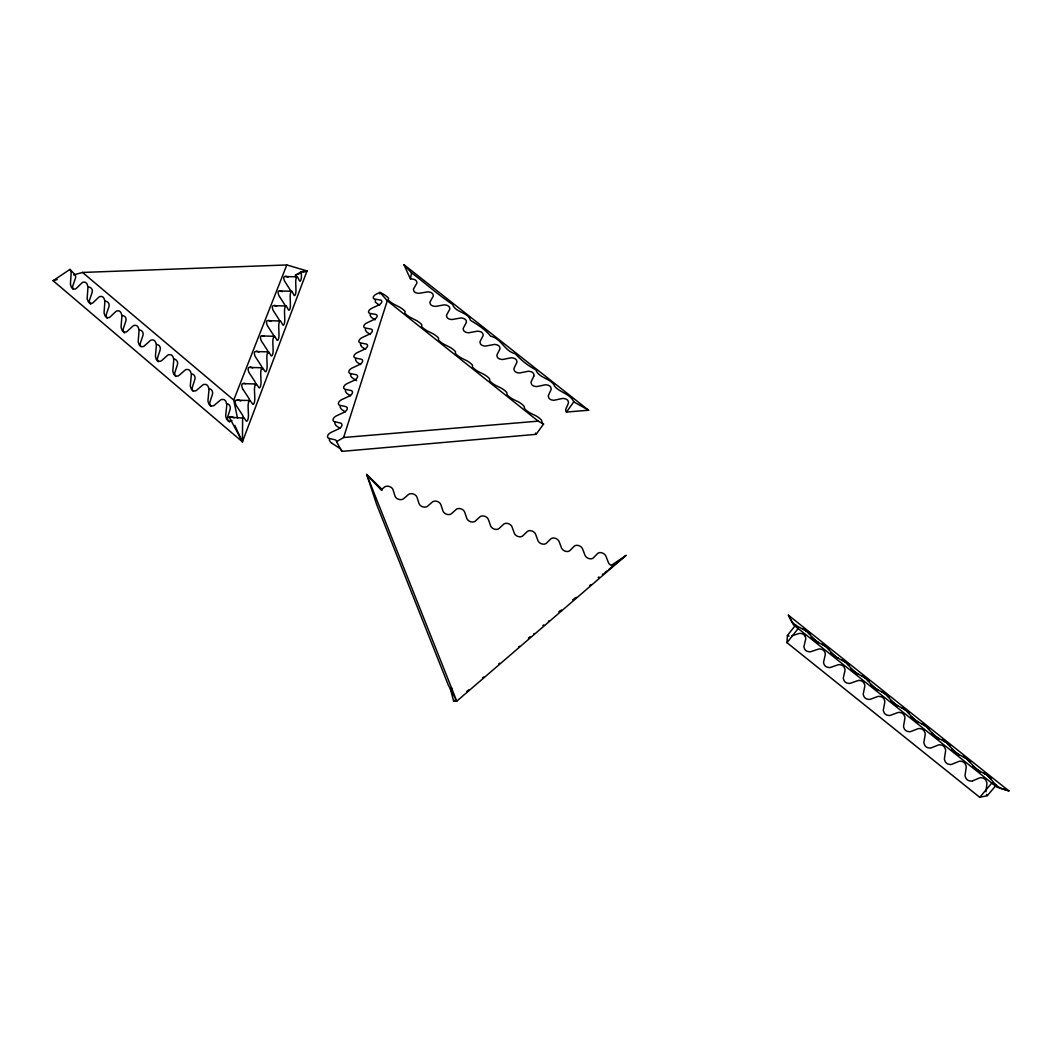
<?xml version="1.0" encoding="UTF-8"?>
<svg xmlns="http://www.w3.org/2000/svg" width="1062" height="1062" viewBox="0 0 1062 1062"><rect width="100%" height="100%" fill="white"/><g stroke="black" fill="none" stroke-linecap="round" stroke-linejoin="round"><path stroke-width="1.5" d="M242.627 418.016L229.259 417.193L242.415 441.805L242.627 418.016A5.084 1.553 -87 0 1 243.968 417.764L246.105 420.804A5.058 1.527 -87.1 0 0 247.765 419.848A5.058 1.527 -87.1 0 0 248.442 414.684L248.096 406.958A5.031 1.513 -87.2 0 1 248.773 401.794A5.031 1.513 -87.2 0 1 250.42 400.905L252.517 403.985A5.005 1.5 -87.2 0 0 254.123 403.095A5.005 1.5 -87.2 0 0 254.8 397.984L254.468 390.312A4.991 1.487 -87.4 0 1 255.132 385.214A4.991 1.487 -87.4 0 1 256.738 384.378L258.783 387.497A4.965 1.474 -87.4 0 0 260.363 386.674A4.965 1.474 -87.4 0 0 261.026 381.63L260.708 373.997A4.938 1.46 -87.5 0 1 261.371 368.965A4.938 1.46 -87.5 0 1 262.938 368.182L264.942 371.342A4.912 1.434 -87.6 0 0 266.482 370.572A4.912 1.434 -87.6 0 0 267.133 365.58L266.841 358A4.898 1.434 -87.7 0 1 267.478 353.022A4.898 1.434 -87.7 0 1 269.018 352.305L270.969 355.505A4.872 1.407 -87.7 0 0 272.483 354.788A4.872 1.407 -87.7 0 0 273.12 349.849L272.841 342.322A4.859 1.394 -87.8 0 1 273.478 337.397A4.859 1.394 -87.8 0 1 274.978 336.734L276.89 339.959A4.832 1.381 -87.9 0 0 278.363 339.296A4.832 1.381 -87.9 0 0 279.001 334.424L278.722 326.937A4.819 1.367 -88 0 1 279.346 322.078A4.819 1.367 -88 0 1 280.819 321.454L282.691 324.72A4.792 1.354 -88 0 0 284.138 324.109A4.792 1.354 -88 0 0 284.762 319.29L284.497 311.843A4.779 1.341 -88.1 0 1 285.12 307.037A4.779 1.341 -88.1 0 1 286.554 306.467L288.386 309.772A4.752 1.327 -88.1 0 0 289.807 309.201A4.752 1.327 -88.1 0 0 290.417 304.436L290.165 297.041A4.739 1.314 -88.2 0 1 290.776 292.289A4.739 1.314 -88.2 0 1 292.183 291.758L293.962 295.09A4.713 1.301 -88.3 0 0 295.355 294.572A4.713 1.301 -88.3 0 0 295.966 289.86L295.727 282.519A4.699 1.288 -88.3 0 1 296.325 277.806A4.699 1.288 -88.3 0 1 297.705 277.328L299.444 280.7A4.673 1.274 -88.4 0 0 300.811 280.222A4.673 1.274 -88.4 0 0 301.409 275.549L301.289 271.726L307.037 270.929L242.415 441.805L53.1 280.7L69.959 269.403L74.951 274.58A4.898 4.341 -37.8 0 1 75.402 278.39L72.92 285.519A4.912 4.367 -37.9 0 0 73.265 289.209M787.008 642.696L787.38 635.541L795.637 625.067L798.173 628.545L787.008 642.696L979.748 797.323L987.315 795.664L996.249 785.097L991.802 783.052L979.748 797.323M379.758 293.962L379.997 292.395L382.585 293.723A4.58 0.704 34.8 0 1 386.608 296.378A4.58 0.704 34.8 0 1 388.546 298.475L388.201 299.603A4.593 0.717 34.9 0 0 390.152 301.727A4.593 0.717 34.9 0 0 394.201 304.396L399.113 306.891A4.593 0.717 34.9 0 1 403.135 309.546A4.593 0.717 34.9 0 1 405.113 311.684L404.834 312.878A4.606 0.717 35 0 0 406.826 315.029A4.606 0.717 35 0 0 410.861 317.684L415.746 320.153A4.606 0.717 35 0 1 419.769 322.808A4.606 0.717 35 0 1 421.787 324.972L421.574 326.233A4.606 0.73 35.1 0 0 423.605 328.423A4.606 0.73 35.1 0 0 427.654 331.078L432.499 333.508A4.606 0.73 35.1 0 1 436.509 336.15A4.606 0.73 35.1 0 1 438.579 338.353L438.433 339.667A4.62 0.73 35.2 0 0 440.504 341.898A4.62 0.73 35.2 0 0 444.54 344.553L449.345 346.955A4.62 0.73 35.3 0 1 453.368 349.597A4.62 0.73 35.3 0 1 455.465 351.827L455.399 353.208A4.633 0.73 35.3 0 0 457.523 355.465A4.633 0.73 35.3 0 0 461.558 358.12L466.324 360.483A4.633 0.73 35.4 0 1 470.333 363.124A4.633 0.73 35.4 0 1 472.484 365.394L472.484 366.828A4.646 0.743 35.4 0 0 474.648 369.125A4.646 0.743 35.4 0 0 478.683 371.78L483.409 374.103A4.646 0.743 35.5 0 1 487.418 376.744A4.646 0.743 35.5 0 1 489.609 379.054L489.675 380.554A4.66 0.743 35.5 0 0 491.892 382.878A4.66 0.743 35.5 0 0 495.927 385.533L500.614 387.816A4.66 0.743 35.6 0 1 504.623 390.444A4.66 0.743 35.6 0 1 506.853 392.794L506.999 394.36A4.673 0.757 35.6 0 0 509.242 396.737A4.673 0.757 35.6 0 0 513.278 399.378L517.924 401.622A4.673 0.757 35.7 0 1 521.946 404.25A4.673 0.757 35.7 0 1 524.216 406.64L524.429 408.259A4.686 0.757 35.8 0 0 526.725 410.675A4.686 0.757 35.8 0 0 530.761 413.317L535.367 415.534A4.686 0.757 35.8 0 1 539.377 418.149A4.686 0.757 35.8 0 1 541.7 420.579L541.978 422.264A4.699 0.77 35.9 0 0 543.545 424.057L536.137 434.331L341.845 451.39L336.561 441.659A4.991 2.894 -28.1 0 0 334.875 439.761L329.207 438.42A4.965 2.867 -28 0 1 327.68 435.778A4.965 2.867 -28 0 1 331.198 432.353L338.353 429.021A4.938 2.841 -27.8 0 0 341.845 425.61A4.938 2.841 -27.8 0 0 340.305 423.008L334.676 421.72A4.912 2.814 -27.7 0 1 333.149 419.145A4.912 2.814 -27.7 0 1 336.627 415.773L343.716 412.481A4.898 2.788 -27.5 0 0 347.168 409.122A4.898 2.788 -27.5 0 0 345.628 406.573L340.039 405.352A4.859 2.761 -27.4 0 1 338.512 402.843A4.859 2.761 -27.4 0 1 341.951 399.511L348.973 396.259A4.845 2.735 -27.2 0 0 352.398 392.953A4.845 2.735 -27.2 0 0 350.858 390.471L345.309 389.303A4.819 2.708 -27.1 0 1 343.783 386.847A4.819 2.708 -27.1 0 1 347.181 383.568L354.137 380.342A4.792 2.682 -26.9 0 0 357.509 377.09A4.792 2.682 -26.9 0 0 355.982 374.66L350.46 373.545A4.766 2.655 -26.8 0 1 348.947 371.156A4.766 2.655 -26.8 0 1 352.305 367.93L359.195 364.731A4.752 2.628 -26.6 0 0 362.54 361.531A4.752 2.628 -26.6 0 0 361 359.168L355.531 358.093A4.726 2.602 -26.6 0 1 354.018 355.757A4.726 2.602 -26.6 0 1 357.336 352.584L364.16 349.411A4.699 2.589 -26.4 0 0 367.465 346.265A4.699 2.589 -26.4 0 0 365.939 343.955L360.496 342.933A4.673 2.562 -26.3 0 1 358.996 340.65A4.673 2.562 -26.3 0 1 362.275 337.53L369.032 334.384A4.66 2.536 -26.2 0 0 372.297 331.278A4.66 2.536 -26.2 0 0 370.771 329.021L365.381 328.052A4.633 2.509 -26.1 0 1 363.868 325.835A4.633 2.509 -26.1 0 1 367.12 322.755L373.811 319.635A4.62 2.496 -25.9 0 0 377.05 316.569A4.62 2.496 -25.9 0 0 375.523 314.379L370.16 313.449A4.593 2.469 -25.9 0 1 368.66 311.272A4.593 2.469 -25.9 0 1 371.873 308.245L378.51 305.152A4.567 2.443 -25.7 0 0 381.709 302.139A4.567 2.443 -25.7 0 0 380.183 299.988L374.859 299.112A4.553 2.416 -25.7 0 1 373.359 296.988A4.553 2.416 -25.7 0 1 376.545 294.001L379.997 292.395L387.285 300.745L538.182 421.149L543.545 424.057M403.945 264.677L411.485 272.828L410.463 279.067L403.945 264.677L588.627 410.224L566.458 412.056A4.381 2.947 23.8 0 1 565.701 410.304L565.674 410.051A5.828 3.916 23.8 0 1 565.913 408.897L568.25 403.507A5.814 3.89 23.5 0 0 568.475 402.365L568.024 400.852A3.85 2.575 23.5 0 0 565.794 398.967L563.497 398.436A5.814 3.89 23.6 0 0 561.984 398.569L554.802 400.108A5.814 3.89 23.2 0 1 553.275 400.241L551.284 399.83A3.85 2.575 23.2 0 1 548.895 398.064L548.311 396.299A5.814 3.89 23.2 0 1 548.55 395.157L550.939 389.847A5.788 3.863 22.9 0 0 551.178 388.705L550.74 387.205A3.836 2.562 23 0 0 548.536 385.333L546.24 384.802A5.788 3.863 23 0 0 544.713 384.922L537.518 386.435A5.788 3.863 22.6 0 1 535.991 386.555L534 386.143A3.836 2.562 22.6 0 1 531.624 384.391L531.053 382.639A5.788 3.863 22.6 0 1 531.305 381.51L533.748 376.267M336.561 441.659L343.597 437.517L387.285 300.745M237.53 418.295L233.72 400.029L286.806 264.956L307.037 270.929L303.108 272.323M566.458 412.056L573.799 401.887L588.627 410.224M519.424 646.24L518.721 646.917M375.377 299.564L375.417 302.245L379.625 305.365M534.345 633.47L533.668 634.067M382.214 490.153L381.882 489.263L384.404 487.139A5.044 3.664 18.9 0 1 389.303 486.489A5.044 3.664 18.9 0 1 393.073 489.834L394.971 495.981A5.044 3.677 19.4 0 0 398.754 499.339A5.044 3.677 19.4 0 0 403.653 498.675L408.379 494.613A5.031 3.664 19.8 0 1 413.237 493.963A5.031 3.664 19.8 0 1 417.021 497.308L418.986 503.454A5.031 3.664 20.3 0 0 422.782 506.826A5.031 3.664 20.3 0 0 427.641 506.149L432.274 502.074A5.018 3.651 20.7 0 1 437.106 501.41A5.018 3.651 20.7 0 1 440.903 504.755L442.92 510.915A5.018 3.651 21.2 0 0 446.73 514.287A5.018 3.651 21.2 0 0 451.549 513.61L456.102 509.508A5.005 3.637 21.6 0 1 460.881 508.831A5.005 3.637 21.6 0 1 464.705 512.189L466.776 518.349A5.005 3.651 22.1 0 0 470.612 521.721A5.005 3.651 22.1 0 0 475.391 521.03L479.865 516.915A5.005 3.637 22.5 0 1 484.604 516.225A5.005 3.637 22.5 0 1 488.427 519.583L490.564 525.756A5.005 3.637 23 0 0 494.414 529.128A5.005 3.637 23 0 0 499.14 528.438L503.534 524.296A4.991 3.624 23.4 0 1 508.233 523.606A4.991 3.624 23.4 0 1 512.07 526.964L514.273 533.151A4.991 3.624 23.9 0 0 518.137 536.522A4.991 3.624 23.9 0 0 522.823 535.806L527.137 531.664A4.978 3.611 24.3 0 1 531.797 530.96A4.978 3.611 24.3 0 1 535.646 534.319L537.916 540.518A4.978 3.611 24.8 0 0 541.793 543.89A4.978 3.611 24.8 0 0 546.439 543.173L550.674 539.005A4.978 3.598 25.2 0 1 555.293 538.288A4.978 3.598 25.2 0 1 559.156 541.647L561.479 547.859A4.978 3.598 25.6 0 0 565.369 551.231A4.978 3.598 25.6 0 0 569.975 550.501L574.13 546.319A4.965 3.584 26 0 1 578.71 545.602A4.965 3.584 26 0 1 582.587 548.961L584.963 555.174A4.978 3.584 26.5 0 0 588.866 558.546A4.978 3.584 26.5 0 0 593.432 557.815L597.508 553.607A4.965 3.571 26.8 0 1 602.048 552.89A4.965 3.571 26.8 0 1 605.951 556.249L608.38 562.475A4.965 3.571 27.3 0 0 611.221 565.409L625.996 555.426L456.779 701.159L453.66 701.159L450.381 688.972A5.443 2.841 -15.4 0 1 451.961 688.229M549.24 620.673L548.457 621.31M607.185 570.785L604.915 572.577M468.926 689.769L466.736 691.535M614.526 564.838L609.097 569.272M615.575 563.988L625.996 555.426M453.66 701.159L455.014 700.084M483.688 676.972L482.732 677.689M590.99 584.591L589.808 585.481M499.671 663.179L498.742 663.896M576.201 597.295L575.02 598.172M561.426 610.013L560.245 610.902M530.389 636.656L529.513 637.293M574.741 598.384L572.763 599.818M559.966 611.101L558.824 611.924M598.145 577.529L598.995 576.918M602.366 574.462L603.216 573.852M542.894 625.518L543.757 624.894M528.385 638.116L529.234 637.492M296.63 277.766L296.298 276.81A5.947 3.332 58.4 0 0 295.475 275.27L301.289 271.726M972.646 780.822L979.39 777.995A6.744 4.58 40.2 0 1 980.863 777.676L982.934 778.008A4.46 3.027 40.2 0 1 985.762 780.132L986.824 782.428A6.73 4.58 40.2 0 1 986.89 783.995L985.948 791.469A6.77 4.606 40.6 0 0 985.921 791.774M295.342 275.058L298.9 273.797M299.643 273.545L301.13 273.014M791.615 635.952L798.651 633.629A6.332 4.421 33.6 0 1 800.164 633.377L802.222 633.748A4.195 2.921 33.6 0 1 804.89 635.726M53.1 280.7L57.202 279.558M73.597 274.952L82.544 272.443L286.806 264.956M343.597 437.517L538.182 421.149M303.732 271.062L307.037 270.929M249.822 400.52L236.029 400.175A4.248 2.628 59.4 0 0 235.26 402.485L235.804 404.582A6.399 3.956 59.5 0 0 236.707 406.255L242.003 414.286A6.425 4.009 59.7 0 1 242.893 415.959L243.437 418.056M256.154 383.979L242.508 383.634A4.208 2.575 59.2 0 0 241.751 385.918L242.295 387.975A6.345 3.876 59.3 0 0 243.185 389.648M859.078 680.423L861.149 680.782A4.275 2.96 35.9 0 1 863.857 682.813L864.787 684.977A6.452 4.474 35.8 0 1 864.76 686.437L863.366 693.367A6.478 4.5 36.3 0 0 863.34 694.84L864.07 696.725A4.301 2.987 36.3 0 0 866.658 698.942L869.088 699.433A6.478 4.5 36.2 0 0 870.601 699.154L877.504 696.619A6.491 4.5 36.7 0 1 879.004 696.34L881.075 696.699A4.301 2.974 36.6 0 1 883.81 698.73L884.752 700.92A6.491 4.487 36.6 0 1 884.739 702.394L883.425 709.416A6.531 4.513 37.1 0 0 883.411 710.903L884.155 712.814A4.328 3 37 0 0 886.77 715.045L889.199 715.536A6.518 4.513 37 0 0 890.699 715.244L897.589 712.655A6.545 4.513 37.4 0 1 899.076 712.363L901.147 712.721A4.328 2.987 37.3 0 1 903.895 714.779L904.864 716.983A6.531 4.513 37.3 0 1 904.877 718.483L903.629 725.585A6.571 4.54 37.8 0 0 903.629 727.098L904.399 729.023A4.354 3.013 37.8 0 0 907.028 731.267L909.457 731.758A6.571 4.54 37.7 0 0 910.957 731.452L917.807 728.811A6.584 4.527 38.1 0 1 919.307 728.519L921.365 728.864A4.354 3 38.1 0 1 924.139 730.935L925.135 733.165A6.584 4.527 38.1 0 1 925.148 734.678L923.98 741.873A6.624 4.553 38.5 0 0 923.993 743.4L924.79 745.351A4.381 3.027 38.5 0 0 927.445 747.621L929.874 748.099A6.611 4.553 38.5 0 0 931.374 747.794L938.184 745.086A6.637 4.553 38.8 0 1 939.671 744.781L941.742 745.126A4.394 3.013 38.8 0 1 944.53 747.21L945.538 749.467A6.624 4.54 38.8 0 1 945.578 750.993L944.476 758.281A6.677 4.567 39.2 0 0 944.516 759.821L945.326 761.799A4.421 3.027 39.2 0 0 947.994 764.082L950.437 764.56A6.664 4.567 39.2 0 0 951.924 764.242L958.707 761.481A6.691 4.567 39.5 0 1 960.194 761.162L962.265 761.507A4.421 3.013 39.5 0 1 965.079 763.605L966.115 765.888A6.677 4.567 39.5 0 1 966.154 767.441L965.146 774.822A6.717 4.593 39.9 0 0 965.185 776.375L966.022 778.366A4.447 3.04 39.9 0 0 968.717 780.676L971.146 781.141A6.717 4.58 39.9 0 0 972.646 780.822M262.367 367.771L248.853 367.425A4.168 2.522 59.1 0 0 248.11 369.656L248.654 371.7A6.292 3.797 59.1 0 0 249.53 373.346L254.707 381.258A6.306 3.836 59.3 0 1 255.584 382.904L256.115 384.948M268.46 351.867L255.066 351.535A4.129 2.469 58.9 0 0 254.349 353.726L254.88 355.743A6.226 3.717 59 0 0 255.756 357.376L260.867 365.222A6.253 3.757 59.2 0 1 261.743 366.855L262.287 369.191M274.421 336.282L261.172 335.95A4.102 2.416 58.8 0 0 260.469 338.101L261 340.092A6.173 3.651 58.8 0 0 261.863 341.712L266.92 349.504A6.199 3.69 59 0 1 267.783 351.124L268.301 353.115M290.935 291.439L290.802 291.121A6 3.398 58.5 0 0 289.979 289.554L285.134 281.988A5.974 3.359 58.4 0 1 284.297 280.421L283.793 278.523A3.956 2.23 58.4 0 1 284.43 276.505L297.201 276.837M285.452 306.347L285.213 305.697A6.04 3.465 58.6 0 0 284.377 304.117L279.479 296.497A6.027 3.438 58.5 0 1 278.642 294.917L278.125 292.993A3.996 2.283 58.5 0 1 278.788 290.948L291.665 291.28M279.757 321.215L279.505 320.551A6.093 3.531 58.8 0 0 278.669 318.958L273.717 311.285A6.08 3.505 58.6 0 1 272.868 309.692L272.35 307.741A4.022 2.323 58.6 0 1 273.027 305.657L286.036 305.989M280.288 320.989L267.159 320.671A4.062 2.376 58.7 0 0 266.469 322.782L266.987 324.746A6.12 3.571 58.7 0 0 267.85 326.353L272.841 334.092A6.146 3.611 58.9 0 1 273.704 335.685L274.182 337.344M237.41 399.763L237.676 399.79A6.412 3.969 59.5 0 1 239.056 400.215L240.822 401.064M243.862 383.249L244.127 383.276A6.345 3.89 59.3 0 1 245.495 383.714M250.194 367.067L250.446 367.094A6.292 3.81 59.1 0 1 251.787 367.545L252.65 367.97M256.393 351.19L256.646 351.23A6.239 3.73 59 0 1 257.973 351.681L258.823 352.119M262.473 335.632L262.726 335.658A6.186 3.651 58.8 0 1 264.04 336.136M268.447 320.366L268.686 320.405A6.133 3.584 58.7 0 1 269.974 320.883L270.81 321.321M274.288 305.391L274.54 305.431A6.08 3.505 58.6 0 1 275.815 305.909L276.624 306.347M280.036 290.696L280.275 290.736A6.027 3.438 58.5 0 1 281.536 291.227L282.346 291.665M285.678 276.266L285.904 276.319A5.974 3.372 58.4 0 1 287.152 276.81L287.948 277.262M1008.9 790.911L996.979 787.181L793.367 624.708L788.429 615.217L1008.9 790.911L1001.201 788.442A5.376 0.863 39.1 0 1 997.218 785.907A5.376 0.863 39.1 0 1 993.62 782.389L987.647 775.419L976.562 769.419L966.938 758.905L955.787 752.852L946.388 742.524L935.157 736.391L925.984 726.262L914.687 720.063L905.74 710.12L894.363 703.854L885.628 694.083L874.199 687.764L865.663 678.18L854.445 671.994L846.122 662.595L834.838 656.356L826.448 646.904L815.39 640.811L807.173 631.558L798.717 626.952A5.018 0.836 37.7 0 1 794.695 624.35A5.018 0.836 37.7 0 1 791.681 621.336L788.429 615.217M232.498 417.047L234.158 417.831M411.485 272.828C425.437 283.222 437.756 294.599 452.757 304.542C454.855 312.467 468.355 312.069 470.4 320.286C478.112 324.985 485.241 329.366 490.551 336.11C501.941 338.99 504.105 350.845 515.362 353.819C521.269 360.244 527.641 365.554 535.872 369.802C538.779 378.497 551.709 378.245 554.868 386.595C560.431 392.754 570.387 393.922 573.799 401.887M375.125 319.821L372.47 318.135A5.814 3.836 17.9 0 1 371.209 317.14L370.293 315.719A3.876 2.549 17.8 0 1 370.611 313.927M370.399 334.464L367.717 332.751A5.868 3.903 17.8 0 1 366.443 331.742L365.527 330.295A3.903 2.602 17.7 0 1 365.859 328.477M365.58 349.371L362.872 347.632A5.921 3.982 17.7 0 1 361.598 346.61L360.668 345.15M360.668 364.558L357.934 362.806A5.974 4.049 17.6 0 1 356.646 361.77L355.717 360.283A3.982 2.695 17.5 0 1 356.062 358.398M356.58 380.634L352.903 378.258A6.027 4.129 17.4 0 1 351.602 377.209L350.672 375.709A4.022 2.748 17.4 0 1 351.018 373.784M350.566 395.821L347.778 394.015A6.093 4.208 17.3 0 1 346.464 392.953L345.522 391.427A4.062 2.801 17.3 0 1 345.734 389.674M345.362 411.897L342.548 410.078A6.146 4.288 17.2 0 1 341.234 409.003L340.278 407.45A4.102 2.854 17.1 0 1 340.371 405.883M340.066 428.305L337.225 426.459A6.213 4.381 17 0 1 335.897 425.358L334.942 423.778A4.142 2.921 17 0 1 335.034 422.198M331.795 443.159L339.428 448.137A6.306 4.513 17 0 1 340.769 449.253L340.995 449.505A4.739 3.385 17 0 1 341.858 451.39M82.544 272.443L233.72 400.029M381.882 489.263L366.669 474.409L376.705 504.596L448.191 684.831L456.779 701.159L366.669 474.409L378.218 486.794M378.55 487.139L379.2 487.83M379.519 488.175L380.488 489.224M380.82 489.569L381.47 490.259M804.877 635.74L805.739 637.837A6.319 4.407 33.5 0 1 805.673 639.244L804.067 645.908A6.359 4.447 34 0 0 804 647.329L804.677 649.161A4.208 2.947 34 0 0 807.213 651.338L809.629 651.829A6.359 4.434 33.9 0 0 811.142 651.577L818.152 649.201A6.372 4.434 34.4 0 1 819.665 648.948L821.722 649.307A4.208 2.934 34.3 0 1 824.404 651.311L825.28 653.435A6.359 4.434 34.3 0 1 825.227 654.856L823.7 661.613A6.399 4.46 34.8 0 0 823.634 663.06L824.338 664.905A4.235 2.96 34.8 0 0 826.886 667.082L829.303 667.586A6.399 4.46 34.7 0 0 830.816 667.321L837.785 664.892A6.412 4.46 35.1 0 1 839.299 664.626L841.356 664.998A4.235 2.947 35.1 0 1 844.064 667.002L844.967 669.153A6.399 4.46 35.1 0 1 844.927 670.587L843.454 677.437A6.438 4.487 35.6 0 0 843.414 678.883L844.131 680.755A4.261 2.974 35.5 0 0 846.706 682.959L849.122 683.45A6.438 4.474 35.5 0 0 850.635 683.171L857.578 680.702A6.452 4.474 35.9 0 1 859.078 680.423M243.185 389.648L248.415 397.613A6.372 3.916 59.5 0 1 249.304 399.272L249.809 400.998M173.823 374.249L172.933 371.766A6.399 4.845 73.1 0 1 172.88 369.908L173.703 360.801A6.399 4.832 73.5 0 0 173.664 358.943L172.96 356.766A4.235 3.199 73.5 0 0 170.69 354.681L168.646 354.708A6.399 4.832 73.5 0 0 167.398 355.465L161.769 360.483A6.385 4.806 73.6 0 1 160.535 361.239L158.809 361.345A4.221 3.173 73.6 0 1 156.446 359.514M156.446 359.5L155.57 357.018A6.385 4.806 73.6 0 1 155.503 355.173L156.3 346.066A6.385 4.792 74 0 0 156.233 344.207L155.53 342.044A4.235 3.173 74 0 0 153.286 339.959L151.269 339.999A6.385 4.792 73.9 0 0 150.034 340.769L144.472 345.814A6.359 4.766 74.1 0 1 143.251 346.57L141.538 346.677A4.208 3.146 74 0 1 139.202 344.858L138.312 342.376A6.372 4.766 74 0 1 138.259 340.544L139.003 331.437A6.372 4.752 74.4 0 0 138.949 329.578L138.246 327.415A4.221 3.146 74.4 0 0 136.002 325.357L134.011 325.41A6.372 4.752 74.3 0 0 132.79 326.18L127.307 331.251A6.345 4.713 74.5 0 1 126.099 332.008L124.4 332.127A4.208 3.12 74.4 0 1 122.077 330.322L121.201 327.853A6.359 4.726 74.4 0 1 121.134 326.007L121.838 316.914A6.359 4.713 74.8 0 0 121.785 315.069L121.081 312.905A4.208 3.12 74.8 0 0 118.851 310.847L116.873 310.914A6.359 4.713 74.7 0 0 115.678 311.697L110.262 316.781A6.332 4.673 74.9 0 1 109.067 317.551L107.381 317.684A4.195 3.093 74.8 0 1 105.072 315.892L104.195 313.423A6.332 4.686 74.8 0 1 104.129 311.591L104.806 302.497A6.345 4.673 75.2 0 0 104.74 300.652L104.036 298.488A4.208 3.093 75.2 0 0 101.833 296.457L99.868 296.524A6.345 4.673 75.1 0 0 98.686 297.307L93.337 302.431A6.319 4.633 75.2 0 1 92.155 303.201L90.496 303.334A4.182 3.067 75.2 0 1 88.199 301.568L87.323 299.099M234.821 425.371L242.415 441.805M536.124 434.331A4.447 3.053 23.2 0 1 535.474 433.057M360.655 345.15A3.943 2.655 17.6 0 1 360.854 343.491M329.711 438.593A4.182 2.974 16.8 0 0 329.472 440.438L330.455 442.044A6.266 4.46 16.9 0 0 331.795 443.159M229.219 417.127A5.416 3.398 59.7 0 1 232.498 417.14M69.959 269.39A4.673 3.398 75.9 0 1 70.849 271.394L71.008 272.124A6.319 4.58 75.8 0 1 71.101 273.969L70.49 283.05A6.319 4.606 75.5 0 0 70.57 284.881L71.446 287.337A4.182 3.04 75.5 0 0 73.716 289.103L75.362 288.957A6.306 4.593 75.6 0 0 76.53 288.174L81.814 283.036A6.332 4.633 75.5 0 1 82.982 282.24L84.92 282.173A4.195 3.067 75.5 0 1 87.111 284.191L87.814 286.328A6.332 4.633 75.5 0 1 87.894 288.174L87.243 297.267A6.319 4.646 75.2 0 0 87.323 299.099M231.994 420.446A6.438 4.965 71.6 0 1 230.945 420.99L229.14 421.056A4.261 3.292 71.5 0 1 226.697 419.158L225.821 416.649A6.438 4.978 71.5 0 1 225.781 414.791L226.724 405.671A6.438 4.965 72 0 0 226.684 403.812L225.98 401.609A4.275 3.292 72 0 0 223.67 399.471L221.56 399.471A6.438 4.965 71.9 0 0 220.272 400.215L214.418 405.153A6.425 4.925 72.1 0 1 213.143 405.883L211.365 405.963A4.248 3.266 72.1 0 1 208.948 404.091L208.059 401.569A6.425 4.938 72.1 0 1 208.019 399.724L208.922 390.604A6.425 4.912 72.5 0 0 208.882 388.745L208.179 386.555A4.261 3.266 72.5 0 0 205.882 384.431L203.798 384.444A6.425 4.925 72.5 0 0 202.523 385.187L196.749 390.152A6.412 4.885 72.7 0 1 195.474 390.896L193.709 390.975A4.248 3.239 72.6 0 1 191.319 389.117L190.43 386.608A6.412 4.885 72.6 0 1 190.39 384.763L191.253 375.643A6.412 4.872 73 0 0 191.2 373.784L190.496 371.607A4.248 3.239 73 0 0 188.213 369.496L186.155 369.523A6.412 4.885 73 0 0 184.894 370.28L179.199 375.271A6.399 4.845 73.2 0 1 177.938 376.014L176.199 376.107A4.235 3.213 73.1 0 1 173.81 374.262M229.511 422.079A5.071 4.66 -38.3 0 1 227.706 416.848L230.109 409.361A5.058 4.646 -38.1 0 0 226.405 403.494M210.834 406.215A5.044 4.633 -38.2 0 1 210.01 401.821L212.413 394.374A5.031 4.606 -38 0 0 208.749 388.559M193.244 391.267A5.031 4.593 -38.2 0 1 192.434 386.913L194.85 379.506A5.018 4.58 -38 0 0 191.89 373.851M175.788 376.439A5.018 4.553 -38.1 0 1 174.991 372.112L177.42 364.744A5.005 4.54 -38 0 0 173.81 358.996M158.45 361.717A4.991 4.527 -38.1 0 1 157.667 357.416L160.11 350.088A4.991 4.5 -38 0 0 156.539 344.38M140.861 346.61A4.978 4.487 -38.1 0 1 140.476 342.827L142.919 335.552A4.965 4.474 -37.9 0 0 139.387 329.87M124.586 333.03A4.965 4.46 -38 0 1 123.404 328.344L125.86 321.109A4.952 4.447 -37.9 0 0 122.356 315.467M107.196 318.202A4.938 4.421 -38 0 1 106.452 313.967L108.921 306.759A4.938 4.407 -37.9 0 0 105.443 301.17M90.774 304.316A4.925 4.394 -38 0 1 89.633 299.696L92.102 292.528A4.912 4.381 -37.9 0 0 88.65 286.966M533.748 376.267A5.775 3.836 22.3 0 0 534 375.138L533.575 373.651A3.823 2.536 22.4 0 0 531.385 371.806L529.102 371.262A5.775 3.836 22.4 0 0 527.575 371.381L520.353 372.842A5.775 3.836 22 0 1 518.827 372.961L516.836 372.55A3.823 2.549 22 0 1 514.473 370.811L513.915 369.085A5.775 3.836 22.1 0 1 514.181 367.956L516.676 362.779A5.761 3.81 21.8 0 0 516.942 361.664L516.53 360.204A3.81 2.522 21.8 0 0 514.353 358.359L512.07 357.814A5.761 3.81 21.8 0 0 510.543 357.921L503.295 359.354A5.761 3.81 21.4 0 1 501.768 359.46L499.777 359.049A3.81 2.522 21.4 0 1 497.441 357.323L496.897 355.597A5.761 3.81 21.5 0 1 497.162 354.496L499.711 349.385A5.735 3.783 21.2 0 0 499.99 348.283L499.591 346.823A3.797 2.509 21.3 0 0 497.428 344.991L495.144 344.46A5.748 3.783 21.3 0 0 493.618 344.566L486.356 345.947A5.748 3.783 20.9 0 1 484.816 346.053L482.838 345.641A3.81 2.509 20.9 0 1 480.502 343.915L479.984 342.216A5.748 3.783 21 0 1 480.263 341.128L482.865 336.07A5.722 3.757 20.7 0 0 483.157 334.981L482.772 333.548A3.797 2.482 20.7 0 0 480.621 331.729L478.338 331.185A5.722 3.757 20.7 0 0 476.811 331.278L469.537 332.632A5.722 3.757 20.4 0 1 467.997 332.725L466.019 332.313A3.797 2.496 20.4 0 1 463.696 330.601L463.178 328.915A5.722 3.757 20.4 0 1 463.483 327.839L466.125 322.848A5.708 3.73 20.2 0 0 466.417 321.773L466.045 320.352A3.783 2.469 20.2 0 0 463.921 318.547L461.638 318.003A5.708 3.73 20.2 0 0 460.111 318.096L452.81 319.396A5.708 3.73 19.9 0 1 451.27 319.489L449.292 319.078A3.783 2.469 19.9 0 1 446.996 317.379L446.491 315.706A5.708 3.73 19.9 0 1 446.797 314.644L449.505 309.719A5.695 3.704 19.7 0 0 449.81 308.657L449.452 307.237A3.77 2.456 19.7 0 0 447.328 305.444L445.058 304.9A5.695 3.704 19.7 0 0 443.518 304.993L436.203 306.268A5.695 3.704 19.4 0 1 434.663 306.347L432.685 305.922A3.783 2.456 19.4 0 1 430.402 304.236L429.911 302.59A5.695 3.704 19.4 0 1 430.229 301.542L432.977 296.67A5.682 3.677 19.2 0 0 433.296 295.621L432.951 294.214A3.757 2.429 19.2 0 0 430.853 292.435L428.583 291.891A5.682 3.677 19.2 0 0 427.043 291.97L419.702 293.205A5.682 3.677 18.9 0 1 418.162 293.285L416.198 292.86A3.77 2.429 18.9 0 1 413.914 291.187L413.45 289.554A5.682 3.677 18.9 0 1 413.782 288.506L416.57 283.7A5.668 3.651 18.7 0 0 416.888 282.665L416.556 281.284A3.757 2.416 18.8 0 0 414.472 279.518L412.202 278.961A5.668 3.651 18.8 0 0 410.662 279.04M789.079 636.111A4.752 3.319 33.2 0 1 787.38 635.554M987.302 795.664A5.018 3.412 40.6 0 1 986.518 794.469M980.266 771.742L972.752 765.742A5.337 0.863 38.9 0 0 976.283 769.207A5.337 0.863 38.9 0 0 980.266 771.742M984.009 773.017L983.691 772.884A5.35 0.863 39 0 1 987.66 775.419L991.218 778.884A5.35 0.863 39 0 0 987.66 775.419L984.009 773.017M963.3 756.502L962.982 756.37A5.31 0.863 38.9 0 1 966.951 758.905L970.442 762.317A5.31 0.863 38.9 0 0 966.951 758.905L963.3 756.502M959.49 755.175L952.03 749.228A5.297 0.863 38.8 0 0 955.508 752.626A5.297 0.863 38.8 0 0 959.49 755.175M942.751 740.108L942.419 739.975A5.27 0.863 38.7 0 1 946.388 742.524L949.826 745.882A5.27 0.863 38.7 0 0 946.388 742.524L942.751 740.108M938.874 738.74L931.467 732.82A5.257 0.863 38.7 0 0 934.892 736.178A5.257 0.863 38.7 0 0 938.874 738.74M922.347 723.846L922.015 723.713A5.23 0.85 38.6 0 1 925.984 726.262L929.369 729.567A5.23 0.85 38.6 0 0 925.984 726.262L922.347 723.846M918.404 722.412L911.05 716.545A5.217 0.85 38.5 0 0 914.409 719.85A5.217 0.85 38.5 0 0 918.404 722.412M902.089 707.704L901.757 707.558A5.191 0.85 38.4 0 1 905.74 710.12L909.059 713.385A5.191 0.85 38.4 0 0 905.74 710.12L902.089 707.704M898.094 706.203L890.792 700.376A5.177 0.85 38.4 0 0 894.098 703.641A5.177 0.85 38.4 0 0 898.094 706.203M881.991 691.667L881.646 691.521A5.151 0.85 38.3 0 1 885.628 694.083L888.894 697.309A5.151 0.85 38.3 0 0 885.628 694.083L881.991 691.667M877.929 690.127L870.681 684.34A5.137 0.85 38.2 0 0 873.92 687.552A5.137 0.85 38.2 0 0 877.929 690.127M862.025 675.764L861.68 675.605A5.111 0.85 38.2 0 1 865.676 678.18L868.875 681.339A5.111 0.85 38.2 0 0 865.676 678.18L862.025 675.764M857.91 674.158L850.715 668.41A5.111 0.85 38.1 0 0 853.901 671.569A5.111 0.85 38.1 0 0 857.91 674.158M842.219 659.967L841.861 659.807A5.084 0.836 38 0 1 845.856 662.383L849.016 665.502A5.084 0.836 38 0 0 845.856 662.383L842.219 659.967M838.037 658.307L830.882 652.599A5.071 0.836 38 0 0 834.028 655.719A5.071 0.836 38 0 0 838.037 658.307M822.546 644.276L822.187 644.116A5.044 0.836 37.9 0 1 826.183 646.705L829.289 649.771A5.044 0.836 37.9 0 0 826.183 646.705L822.546 644.276M818.311 642.563L811.209 636.908A5.044 0.836 37.8 0 0 814.288 639.974A5.044 0.836 37.8 0 0 818.311 642.563M803.018 628.704L802.66 628.545A5.018 0.836 37.8 0 1 806.655 631.133L809.695 634.16A5.018 0.836 37.8 0 0 806.655 631.133L803.018 628.704"/></g></svg>
